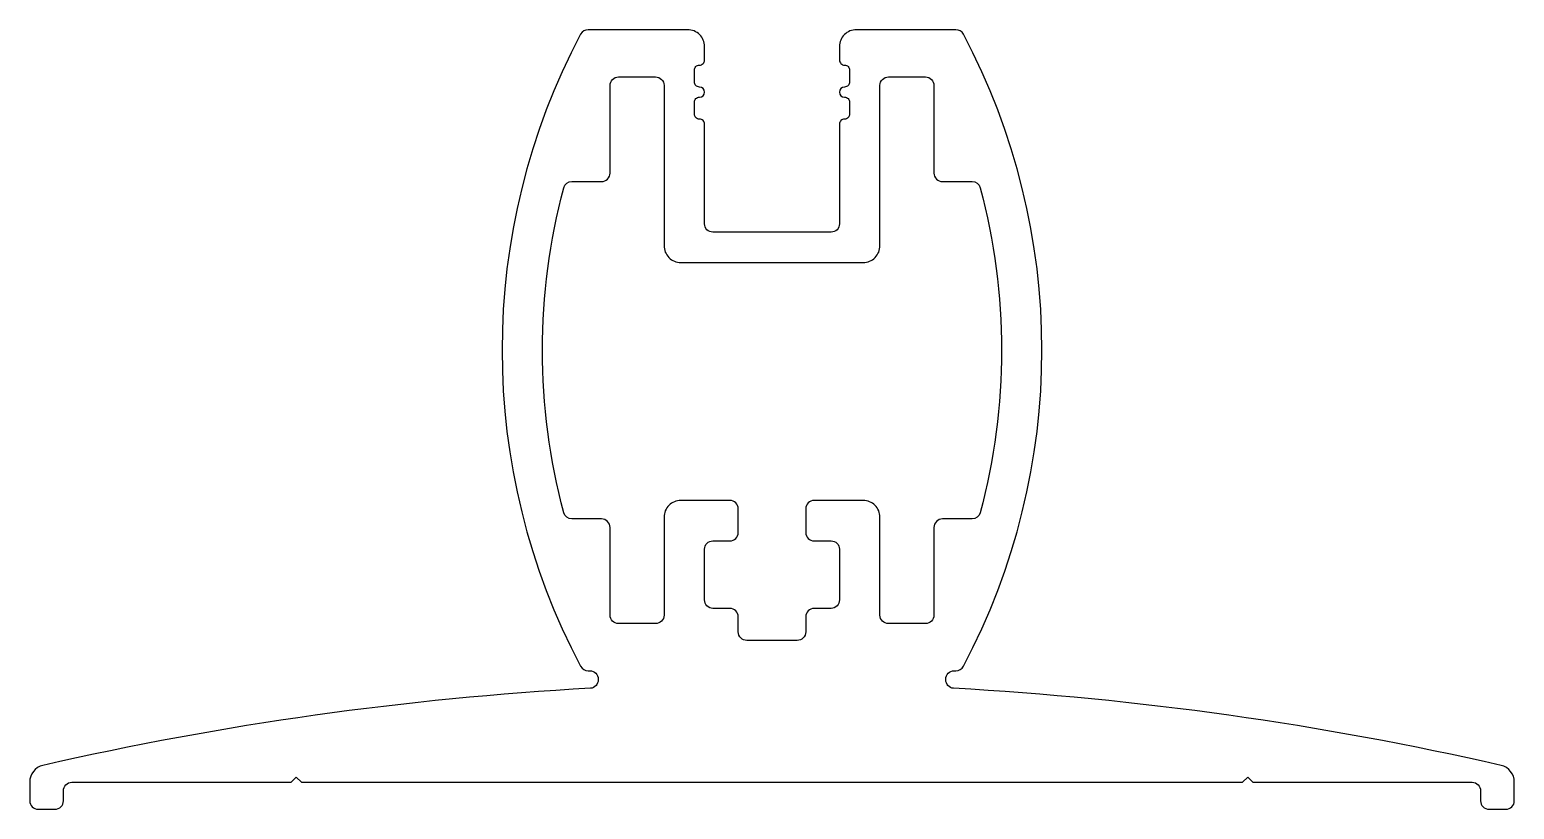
# Model space of a CAD drawing. Extents: x 520.8 to 564.8, y 790.7 to 813.8.
import ezdxf

# ---------------------------------------------------------------- set-up
doc = ezdxf.new("R2010")
doc.units = 0
doc.layers.get('0').update_dxf_attribs({"linetype": 'CONTINUOUS'})

msp = doc.modelspace()

# ---------------------------------------------------------------- linework, layer by layer
at = {"color": 7, "linetype": 'CONTINUOUS'}
for points in [[(540.783, 808.091), (540.783, 811.041, 0.414214), (540.633, 811.191, -0.414214), (540.483, 811.341), (540.483, 811.691, -0.414214), (540.633, 811.841, 1), (540.633, 812.141, -0.414214), (540.483, 812.291), (540.483, 812.641, -0.414214), (540.633, 812.791, 0.414214), (540.783, 812.941), (540.783, 813.341, 0.414214), (540.283, 813.841), (537.333, 813.841, 0.27768), (537.112, 813.708, 0.248627), (537.112, 794.974, 0.27768), (537.333, 794.841), (537.383, 794.841, -0.414214), (537.633, 794.591), (537.633, 794.572, -0.390047), (537.403, 794.322, 0.042283), (521.172, 792.036, 0.349897), (520.783, 791.548), (520.783, 790.986, 0.414214), (521.033, 790.736), (521.533, 790.736, 0.414214), (521.783, 790.986), (521.783, 791.286, -0.414214), (522.033, 791.536), (528.534, 791.536), (528.684, 791.686), (528.834, 791.536), (542.783, 791.536), (556.732, 791.536), (556.882, 791.686), (557.032, 791.536), (563.533, 791.536, -0.414214), (563.783, 791.286), (563.783, 790.986, 0.414214), (564.033, 790.736), (564.533, 790.736, 0.414214), (564.783, 790.986), (564.783, 791.548, 0.349897), (564.394, 792.036, 0.042283), (548.162, 794.322, -0.390047), (547.933, 794.572), (547.933, 794.591, -0.414214), (548.183, 794.841), (548.233, 794.841, 0.27768), (548.454, 794.974, 0.248627), (548.454, 813.708, 0.27768), (548.233, 813.841), (545.283, 813.841, 0.414214), (544.783, 813.341), (544.783, 812.941, 0.414214), (544.933, 812.791, -0.414214), (545.083, 812.641), (545.083, 812.291, -0.414214), (544.933, 812.141, 1), (544.933, 811.841, -0.414214), (545.083, 811.691), (545.083, 811.341, -0.414214), (544.933, 811.191, 0.414214), (544.783, 811.041), (544.783, 808.091, -0.414214), (544.533, 807.841), (542.783, 807.841), (541.033, 807.841, -0.414214)], [(547.583, 799.091), (547.583, 796.491, -0.414214), (547.333, 796.241), (546.233, 796.241, -0.414214), (545.983, 796.491), (545.983, 799.391, 0.414214), (545.483, 799.891), (544.033, 799.891, 0.414214), (543.783, 799.641), (543.783, 798.941, 0.414214), (544.033, 798.691), (544.533, 798.691, -0.414214), (544.783, 798.441), (544.783, 796.941, -0.414214), (544.533, 796.691), (544.033, 796.691, 0.414214), (543.783, 796.441), (543.783, 795.991, -0.414214), (543.533, 795.741), (542.783, 795.741), (542.033, 795.741, -0.414214), (541.783, 795.991), (541.783, 796.441, 0.414214), (541.533, 796.691), (541.033, 796.691, -0.414214), (540.783, 796.941), (540.783, 798.441, -0.414214), (541.033, 798.691), (541.533, 798.691, 0.414214), (541.783, 798.941), (541.783, 799.641, 0.414214), (541.533, 799.891), (540.083, 799.891, 0.414214), (539.583, 799.391), (539.583, 796.491, -0.414214), (539.333, 796.241), (538.233, 796.241, -0.414214), (537.983, 796.491), (537.983, 799.091, 0.414214), (537.733, 799.341), (536.851, 799.341, -0.340257), (536.61, 799.527, -0.130188), (536.61, 809.155, -0.340257), (536.851, 809.341), (537.733, 809.341, 0.414214), (537.983, 809.591), (537.983, 812.191, -0.414214), (538.233, 812.441), (539.333, 812.441, -0.414213), (539.583, 812.191), (539.583, 807.441, 0.414214), (540.083, 806.941), (542.783, 806.941), (545.483, 806.941, 0.414214), (545.983, 807.441), (545.983, 812.191, -0.414213), (546.233, 812.441), (547.333, 812.441, -0.414214), (547.583, 812.191), (547.583, 809.591, 0.414214), (547.833, 809.341), (548.714, 809.341, -0.340257), (548.956, 809.155, -0.130188), (548.956, 799.527, -0.340257), (548.714, 799.341), (547.833, 799.341, 0.414214)]]:
    msp.add_lwpolyline(points, format="xyb", close=True, dxfattribs=at)

doc.saveas('drawing.dxf')
